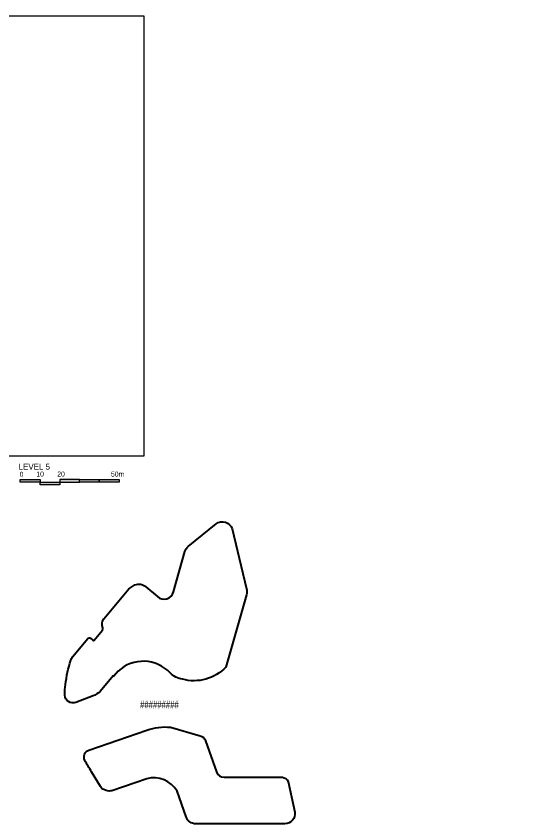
# Model space of a CAD drawing. Header units: millimetres. Extents: x -11451263 to 11578383104, y -507 to 1450429.
# Drawn here: x 12774862 to 13038066, y 796975 to 1206045 of the extents above; entities that cross this region are included whole.
import ezdxf
from ezdxf.enums import TextEntityAlignment as Align

# ---------------------------------------------------------------- set-up
doc = ezdxf.new("R2010")
doc.units = ezdxf.units.MM
doc.header["$MEASUREMENT"] = 0
doc.layers.get('0').update_dxf_attribs({"linetype": 'CONTINUOUS', "lineweight": 13})
doc.layers.get('Defpoints').update_dxf_attribs({"color": 5, "linetype": 'CONTINUOUS', "lineweight": 13})
for name, color, linetype in [('A-GLAZ', 135, 'CONTINUOUS'), ('D-DULICH', 210, 'CONTINUOUS'), ('Xref_ST_MBDV Cot vach 30.7.2022$0$KT-Text', 7, 'CONTINUOUS')]:
    doc.layers.add(name, color=color, linetype=linetype)
doc.styles.add('CENTURY GOTHIC', font='GOTHIC.TTF')
doc.styles.add('Xref_ST_MBDV Cot vach 30.7.2022$0$Arial', font='arial.ttf', dxfattribs={"width": 0.7})

# ---------------------------------------------------------------- blocks, each defined once
blk = doc.blocks.new('scale')
at = {"layer": 'D-DULICH'}
h = blk.add_hatch(color=224, dxfattribs=at)
h.dxf.hatch_style = 1
h.paths.add_polyline_path([(11364132, 2367156), (11374132, 2367156), (11374132, 2365780), (11364132, 2365780)])
h = blk.add_hatch(color=224, dxfattribs=at)
h.dxf.hatch_style = 1
h.paths.add_polyline_path([(11364132, 2367156), (11374132, 2367156), (11374132, 2365780), (11364132, 2365780)])
h = blk.add_hatch(color=224, dxfattribs=at)
h.dxf.hatch_style = 1
h.paths.add_polyline_path([(11374132, 2365780), (11384132, 2365780), (11384132, 2364404), (11374132, 2364404)])
h = blk.add_hatch(color=224, dxfattribs=at)
h.dxf.hatch_style = 1
h.paths.add_polyline_path([(11374132, 2365780), (11384132, 2365780), (11384132, 2364404), (11374132, 2364404)])
h = blk.add_hatch(color=224, dxfattribs=at)
h.dxf.hatch_style = 1
h.paths.add_polyline_path([(11394132, 2367156), (11384132, 2367156), (11384132, 2365780), (11394132, 2365780)])
h = blk.add_hatch(color=224, dxfattribs=at)
h.dxf.hatch_style = 1
h.paths.add_polyline_path([(11394132, 2367156), (11384132, 2367156), (11384132, 2365780), (11394132, 2365780)])
h = blk.add_hatch(color=224, dxfattribs=at)
h.dxf.hatch_style = 1
h.paths.add_polyline_path([(11394132, 2367156), (11404132, 2367156), (11404132, 2365780), (11394132, 2365780)])
h = blk.add_hatch(color=224, dxfattribs=at)
h.dxf.hatch_style = 1
h.paths.add_polyline_path([(11394132, 2367156), (11404132, 2367156), (11404132, 2365780), (11394132, 2365780)])
h = blk.add_hatch(color=224, dxfattribs=at)
h.dxf.hatch_style = 1
h.paths.add_polyline_path([(11404132, 2367156), (11414132, 2367156), (11414132, 2365780), (11404132, 2365780)])
h = blk.add_hatch(color=224, dxfattribs=at)
h.dxf.hatch_style = 1
h.paths.add_polyline_path([(11404132, 2367156), (11414132, 2367156), (11414132, 2365780), (11404132, 2365780)])
for points in [[(11364132, 2367156), (11374132, 2367156), (11374132, 2365780), (11364132, 2365780)], [(11364132, 2367156), (11374132, 2367156), (11374132, 2365780), (11364132, 2365780)], [(11374132, 2365780), (11384132, 2365780), (11384132, 2364404), (11374132, 2364404)], [(11374132, 2365780), (11384132, 2365780), (11384132, 2364404), (11374132, 2364404)], [(11394132, 2367156), (11384132, 2367156), (11384132, 2365780), (11394132, 2365780)], [(11394132, 2367156), (11384132, 2367156), (11384132, 2365780), (11394132, 2365780)], [(11394132, 2367156), (11404132, 2367156), (11404132, 2365780), (11394132, 2365780)], [(11394132, 2367156), (11404132, 2367156), (11404132, 2365780), (11394132, 2365780)], [(11404132, 2367156), (11414132, 2367156), (11414132, 2365780), (11404132, 2365780)], [(11404132, 2367156), (11414132, 2367156), (11414132, 2365780), (11404132, 2365780)]]:
    blk.add_lwpolyline(points, close=True)
at = {"char_height": 2500, "width": 721775.16, "attachment_point": 1, "style": 'CENTURY GOTHIC'}
for s, insert in [('0', (11363778, 2370987)), ('10', (11372240, 2371093)), ('20', (11382830, 2371093)), ('50m', (11410049, 2371062))]:
    blk.add_mtext(s, dxfattribs=dict(at, insert=insert))

msp = doc.modelspace()

# ---------------------------------------------------------------- linework, layer by layer
at = {"layer": 'A-GLAZ'}
for points in [[(12799859.8, 867545.3, -0.05031291), (12802592.3, 879814.8, -0.07174332), (12803436.5, 881584.2), (12811085.1, 890837, -0.41420189), (12812492.9, 890971.3), (12813742.6, 889939.3, 0.36649716), (12814446.5, 890038.8), (12818659.6, 895140.4, 0.19758646), (12818724, 896249.7, -0.27663426), (12819258.8, 900734.5), (12831045.4, 915014.1, -0.1142952), (12835024.6, 917972.1, -0.29287437), (12840481.7, 917010.5), (12846475.8, 912060.4, 0.56448257), (12854560, 914500.7), (12860279.3, 934904, -0.12378078), (12862048.4, 937483.1), (12876183.2, 948965.1, -0.50606653), (12884222.2, 946406.9), (12889689.6, 923827.9), (12891660.4, 915259.2, -0.13341814), (12891516.8, 913036.8), (12881104.5, 876315.3), (12881104.5, 876315.3, -0.27369623), (12859061.3, 870230.7), (12859061.3, 870230.7), (12859061.3, 870230.7), (12859061.3, 870230.7, -0.15695643), (12852909.7, 873429.8, 0.41079276), (12826533.3, 874321.5), (12824369.8, 871698.7), (12824038.2, 871972.5), (12817488.2, 864041.1, -0.08021577), (12813784.1, 861733.9), (12805156.2, 858455, -0.49383424), (12799453, 862151, -0.02217052), (12799859.8, 867545.3)], [(12841128.6, 844419.3, -0.1140331), (12852948.9, 845884), (12868007.7, 841532.9, -0.26046729), (12870798.7, 839058.3), (12876269.1, 823246.1, 0.29086334), (12880133.4, 820575.3), (12909780.4, 820575.3, -0.26552759), (12912619.5, 818453.2), (12915984, 802846.9, -0.4513715), (12910983.1, 796975.3), (12865845.7, 796975.3, -0.32678099), (12860980.9, 800544.1), (12856475.1, 813564.6, 0.32770177), (12840965.6, 819821.5), (12823310.5, 813730.4, -0.1330764), (12820499.8, 813847.8), (12819327.6, 814304.2, -0.18372099), (12817540.9, 815856.8), (12813070.4, 823359.1, -0.02215701), (12809652.7, 829114.7, -0.46209186), (12811729.2, 834280.4), (12841128.6, 844419.3)]]:
    msp.add_lwpolyline(points, format="xyb", dxfattribs=at)
at = {"layer": 'Defpoints'}
msp.add_lwpolyline([(12839737.4, 1206045.3), (12524737.4, 1206045.3), (12524737.4, 983295.3), (12839737.4, 983295.3)], close=True, dxfattribs=at)

# ---------------------------------------------------------------- block references
msp.add_blockref('scale', (1412842.5, -1395699.8))

# ---------------------------------------------------------------- texts
at = {"insert": (12776145.2, 979355.1), "char_height": 3000, "width": 902218.954, "attachment_point": 1, "style": 'CENTURY GOTHIC'}
msp.add_mtext('LEVEL 5 ', dxfattribs=at)
at = {"layer": 'Xref_ST_MBDV Cot vach 30.7.2022$0$KT-Text', "color": 1, "style": 'Xref_ST_MBDV Cot vach 30.7.2022$0$Arial', "width": 0.7}
msp.add_text('#########', height=4000, rotation=360, dxfattribs=at).set_placement((12847420.5, 855413.5), align=Align.CENTER)

doc.saveas('drawing.dxf')
